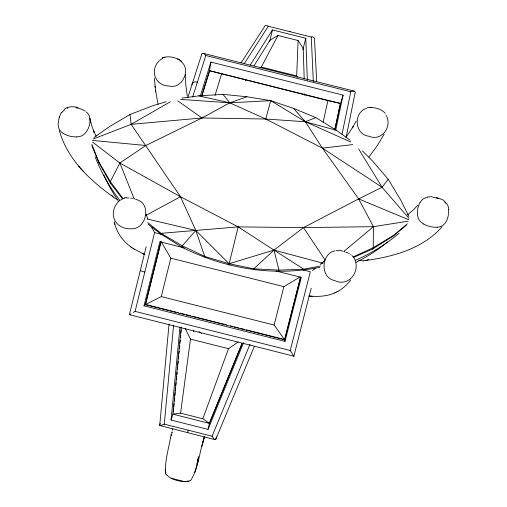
<?xml version="1.0" encoding="UTF-8"?>
<svg xmlns="http://www.w3.org/2000/svg" width="507" height="507" viewBox="0 0 507 507"><rect width="100%" height="100%" fill="white"/><g stroke="black" fill="none" stroke-linecap="round" stroke-linejoin="round"><path stroke-width="0.76" d="M182.019 98.092L198.845 95.861L222.972 94.346L246.941 96.767L270.732 100.659L293.578 108.435L305.385 121.762L322.395 148.145L358.671 198.902L373.412 226.673L373.241 247.663L372.296 249.171L353.626 257.398L352.004 255.617M297.324 77.356L296.677 75.911L298.11 40.535L277.963 35.503L270.035 40.11L253.944 65.916M319.663 267.297C273.222 276.866 224.316 268.514 182.171 247.327L182.267 245.794L195.797 230.432L180.486 196.703L131.136 124.335L129.976 114.512L152.062 105.995L166.201 101.711M204.41 436.857C199.498 451.103 198.719 467.587 190.695 480.478C182.805 483.108 171.493 480.256 165.827 474.172C164.236 460.533 169.42 447.066 171.17 433.643M448.48 214.169L448.499 209.41M216.356 436.882L215.786 439.36L215.209 439.696L159.718 425.481L169.034 324.03M160.041 425.734L164.274 424.156L173.603 324.993M201.552 54.636C201.875 51.841 205.082 54.148 205.823 55.517L350.787 91.761C352.181 90.804 356.142 90.544 355.141 92.99M243.594 342.656L208.022 429.397L171.062 420.043L179.934 327.395M181.265 327.009L172.881 414.143L171.062 420.043M173.318 412.191L173.622 409.054M173.844 406.709L174.148 403.572M174.376 401.221L174.674 398.084M174.902 395.739L175.207 392.602M175.352 391.036L175.656 387.899M175.885 385.548L176.183 382.417M176.411 380.066L176.715 376.929M176.937 374.578L177.165 372.227M177.469 369.096L177.691 366.745M177.919 364.394L178.223 361.257M178.451 358.905L178.749 355.775M178.977 353.423L179.205 351.072M179.427 348.721L179.732 345.584M179.96 343.233L180.258 340.102M180.486 337.751L180.714 335.4M180.936 333.048L181.24 329.911M204.98 257.258L195.797 230.432L147.049 218.954M242.314 343.22L209.461 423.396L172.881 414.143L180.581 413.148L190.493 339.101L185.27 328.549M193.585 331.686L193.801 330.12M198.56 457.314L198.636 456.832L197.001 464.184M448.384 214.753C447.801 218.574 446.413 222.567 443.295 225.051A11.274 10.432 28.8 0 1 440.393 226.635L437.642 227.256M335.818 129.665L343.081 95.132L210.918 62.082L209.188 72.406L201.767 96.273M171.474 435.26L171.613 434.499M171.905 432.889L172.114 431.742M172.405 430.19L172.627 428.998M346.04 137.739L355.046 93.193M342.029 134.368L350.787 91.761M228.809 265.167L238.182 226.902L180.486 196.703L119.861 163.013L92.61 142.099M334.829 130.242L340.476 103.466L209.473 70.701L201.577 96.076M334.797 129.583L339.804 105.881M171.531 435.05L171.677 434.385M171.968 433.035L172.114 432.344M323.098 122.453L327.915 100.627L209.473 70.701M245.375 80.556L245.692 79.149M198.174 458.879L197.508 461.864L198.617 457.149M197.077 463.766L197.362 462.498M269.718 41.46L272.424 29.913L305.784 38.24L307.362 80.188M208.022 429.397L209.746 422.211L241.94 343.626M293.895 356.174L129.38 314.689L146.181 246.732M133.24 312.489L135.096 311.387L154.578 232.593L151.72 227.466M276.068 271.023L301.297 277.373L285.004 341.382L144.013 305.822L159.87 241.782L184.333 247.936M145.306 304.675L160.985 241.364L170.808 258.177L161.27 296.595L145.306 304.675L284.693 339.829L300.6 277.31M144.013 305.822L145.566 304.447L161.017 242.042M188.192 430.164L187.596 432.699L187.729 432.275M204.365 436.742L202.61 443.612L204.454 436.635M284.693 339.829L274.135 325.05L283.882 286.639L300.119 276.949M300.505 277.145L284.63 339.519L285.004 341.382M293.838 356.206L290.245 350.527L310.316 271.771L302.641 269.838M293.87 356.117L311.184 288.217M302.856 49.737L305.784 38.24M304.339 95.303L304.707 93.903M201.894 446.477L202.673 443.581M198.662 458.702L194.846 472.486M93.06 139.064L131.136 124.335L201.963 117.973L265.731 119.018L270.732 100.659L305.385 121.762L350.736 141.992M59.021 118.308L58.064 124.665L58.939 128.607A11.236 10.374 -3.6 0 0 60.72 131.357L62.83 133.195A23.512 21.674 -2.7 0 0 76.696 136.903M159.718 425.05L160.225 423.484M253.532 269.477L253.722 268.818L274.021 250.103L303.478 227.605L358.671 198.902L382.069 187.254L388.191 179.237L372.81 161.296L362.366 150.845M215.063 95.411L221.515 74.016M200.404 95.766L210.918 62.082M339.963 105.12L343.081 95.132M192.635 97.078L205.823 55.517M187.894 97.382L201.545 54.819M59.154 117.326L61.486 112.256M59.218 117.744L59.611 116.629M209.461 423.396L202.825 418.776L228.524 348.702L238.233 341.914M278.406 271.543L278.939 270.117L274.021 250.103L238.182 226.902L161.004 233.321L147.746 222.579M215.164 439.689L213.789 438.631L212.072 436.21L250.008 344.272M215.843 439.182L254.324 346.357M303.363 269.952L303.693 269.217L320.525 266.042M246.941 96.767L229.779 102.832L201.963 117.973L145.832 145.503L119.861 163.013L110.342 181.607L110.577 183.407L122.491 198.801M260.04 68.033L261.289 67.063L277.963 35.503M356.168 121.046L352.416 127.853L353.094 126.68L346.173 137.074M384.11 134.184L377.284 145.636L368.919 157.012M250.185 65.181L272.424 29.913M244.197 63.755L268.266 26.269L311.273 37.005C313.18 36.263 315.411 38.031 314.568 40.078L316.679 81.652M241.066 62.881L264.027 27.46C264.21 25.312 266.948 24.691 268.266 26.269M420.037 202.382L422.217 199.764A11.262 10.419 27.9 0 1 425.614 197.793L426.26 197.591M372.296 249.171L392.367 236.611L407.419 223.745M350.654 279.953C347.061 284.871 342.44 289.123 336.965 291.855M61.867 112.446L64.871 109.525M417.888 205.189L413.452 209.86L407.419 214.886M323.13 262.125L324.753 260.357M322.211 263.139L323.827 261.378M442.06 226.756C423.085 248.449 394.034 256.548 366.491 260.376M118.632 201.406C107.313 213.498 115.171 229.513 131.053 228.765C146.143 229.988 152.119 203.719 136.77 199.682M159.325 60.701C149.299 70.346 155.3 85.956 169.065 86.025C182.095 89.574 191.494 69.573 181.113 61.575M343.86 251.447L373.412 226.673L407.97 221.217M392.367 236.611L406.303 225.298M119.215 200.873L120.489 199.916M159.876 60.213L162.12 58.787M322.382 262.835L320.513 264.229L321.59 263.513M93.966 137.511L109.297 126.756L129.976 114.512M315.265 268.653L312.344 270.542M64.693 108.999C68.54 106.178 73.68 106.362 78.11 107.503M363.684 109.493C353.075 116.154 355.838 134.932 369.052 136.244C381.074 141.63 392.038 127.46 386.683 116.344M392.912 235.793L373.241 247.663L353.341 256.891M164.274 424.156L212.072 436.21M131.136 124.335L170.396 101.73M131.04 313.77L129.431 314.663M145.87 215.45L180.486 196.703M121.192 199.498L121.914 199.131M308.788 296.05C317.908 296.861 327.516 296.494 335.875 292.381M334.721 292.957L338.131 291.272M364.02 109.316L364.698 109.005M198.845 95.861L229.779 102.832L265.731 119.018L305.385 121.762L315.823 117.586L336.394 130.299L350.147 140.192M122.288 198.972L123.416 198.56M164.959 57.082L162.075 58.14C167.614 55.574 174.218 57.044 179.389 59.82L177.786 59.002L181.519 61.201M365.395 108.739L366.834 108.346M322.839 263.165L274.021 250.103L229.107 263.716L205.069 256.567L182.267 245.794L161.004 233.321L161.011 234.139L182.171 247.327M123.803 198.446L124.576 198.262M334.702 250.876C320.969 253.937 320.012 277.855 334.683 280.536C348.867 287.596 361.257 270.839 354.095 258.044M426.932 197.419L427.629 197.28M189.13 481.314L184.098 481.504L171.151 478.228M367.341 107.674L371.663 107.49L369.901 107.465C375.389 107.459 381.479 109.011 385.219 113.264M265.731 119.018L322.395 148.145L352.669 144.603M124.481 197.793L126.554 197.565M427.61 196.963L432.268 196.646M335.881 250.712L339.069 250.699M76.703 136.985L80.321 136.351A11.249 10.4 -3.1 0 0 83.959 134.437L85.956 132.46A23.576 21.738 -3.7 0 0 90.024 119.646M126.573 197.983L128.987 197.977M180.6 99.385L229.779 102.832L270.732 100.659M363.43 260.826L359.476 260.56M238.182 226.902L303.478 227.605L373.412 226.673M309.441 296.075L312.312 296.234M92.489 140.42L145.832 145.503M339.487 250.287L341.604 250.566M130.584 198.136L131.383 198.256M132.169 198.395L132.561 198.478M341.845 251.092L342.624 251.257M327.915 100.627L340.476 103.466M261.289 67.063L296.677 75.911M203.25 53.362L354.139 91.083M154.578 232.593L162.253 234.519M170.808 258.177L283.882 286.639M161.27 296.595L274.135 325.05M145.566 304.447L168.489 310.227M170.016 310.614L172.31 311.19M173.838 311.577L178.42 312.737M179.947 313.117L184.535 314.277M186.063 314.663L190.645 315.817M192.172 316.203L226.559 324.873M230.381 325.836L232.675 326.419M234.202 326.8L238.784 327.959M240.312 328.346L244.9 329.499M246.427 329.886L283.102 339.132M135.096 311.387L290.245 350.527M190.493 339.101L228.524 348.702M180.581 413.148L202.825 418.776M134.108 198.839L134.488 198.947M305.385 121.762L336.394 130.299M436.438 197.337L442.947 199.948L445.9 202.521M344.171 251.649L344.557 251.757M135.635 199.289L136.396 199.543M345.704 252.125L346.085 252.258M346.465 252.397L347.213 252.695M293.578 108.435L315.823 117.586M117.738 199.65L115.266 198.44A12.916 11.553 -8.4 0 1 113.391 197.046M358.671 198.902L408.864 219.823M347.58 252.847L348.309 253.189M142.366 253.443L144.951 254.653L133.24 248.557M349.025 253.551L349.374 253.747M423.541 224.024L420.645 221.749A11.281 10.451 28.3 0 1 418.345 218.34L417.534 215.652A23.658 21.864 28.9 0 1 420.107 202.426M180.175 60.941L180.492 61.144M274.021 250.103L303.693 269.217L278.939 270.117L253.722 268.818L229.107 263.716L195.797 230.432M322.395 148.145L382.069 187.254L408.972 218.34M114.271 221.762C116.382 232.358 123.087 241.757 132.016 247.733M130.882 246.966L134.361 249.317M177.691 100.811L201.963 117.973M350.749 254.615L351.072 254.85M112.769 196.596C89.625 180.004 67.285 159.065 59.42 130.736M148.006 224.126L161.011 234.139M199.048 331.654L201.513 333.593M86.45 112.053L87.426 112.998A11.224 10.362 -2.7 0 1 89.454 116.325L90.709 122.732L90.265 120.07L91.963 126.351L94.334 132.65L93.339 130.426L96.153 136.225M444.734 202.147L445.241 202.635A11.249 10.4 28.4 0 1 446.147 203.681M82.977 171.081L78.515 166.036M222.972 94.346L229.779 102.832M122.916 198.459L110.342 181.607L98.833 161.948L91.875 144.546M353.632 257.379L353.873 257.708M303.478 227.605L325.145 260.053M298.11 40.535L303.199 48.393L304.213 78.997M385.922 115.019L386.328 115.672M358.645 148.944L382.069 187.254M388.191 179.237L400.606 199.815L408.959 216.546M91.925 145.75L98.985 162.937L110.577 183.407M446.768 203.522L448.258 206.425L448.879 209.404M147.714 218.91L146.174 214.372M119.861 163.013L134.14 198.744M114.601 223.143L114.912 224.493M158.013 104.176L155.529 90.113M187.298 96.121L185.79 84.808L185.385 74.535M98.833 161.948L98.985 162.937M165.333 470.135L165.764 473.196L165.238 469.241M89.961 118.258L90.113 119.646M154.42 78.097L155.186 87.312M155.022 86.019L155.687 91.38M311.273 37.005L313.326 81.659M118.853 201.754A175.891 162.322 12.4 0 1 103.827 175.029M119.906 200.468A185.289 170.371 12.5 0 1 95.202 156.948M387.538 241.991A175.891 162.411 12.9 0 1 356.015 262.36M399.053 233.245A184.871 170.086 12.9 0 1 355.622 260.211M144.825 272.056A5.279 0.425 13.8 0 1 140.325 270.44M191.95 84.732A5.026 3.454 18.7 0 1 197.381 82.121M432.737 197.318A23.69 21.953 28.8 0 1 438.149 198.567M437.636 227.225A23.588 21.795 28 0 1 423.579 223.955M368.507 259.356A10.805 10.032 58.7 0 1 365.781 260.554M365.762 260.484A12.941 11.623 34.4 0 1 363.43 260.839M359.501 260.218A19.443 17.092 29.7 0 1 358.817 260.097M67.292 108.264A11.211 10.343 -3.2 0 1 67.944 108.042M75.873 107.763A23.614 21.833 -3.5 0 1 85.303 111.204M110.311 188.503A19.399 18.277 -2.1 0 1 110.349 188.141M113.346 197.09A10.786 9.95 -32.5 0 1 111.641 194.948M289.896 31.206L289.801 31.637L289.89 31.212"/></g></svg>
